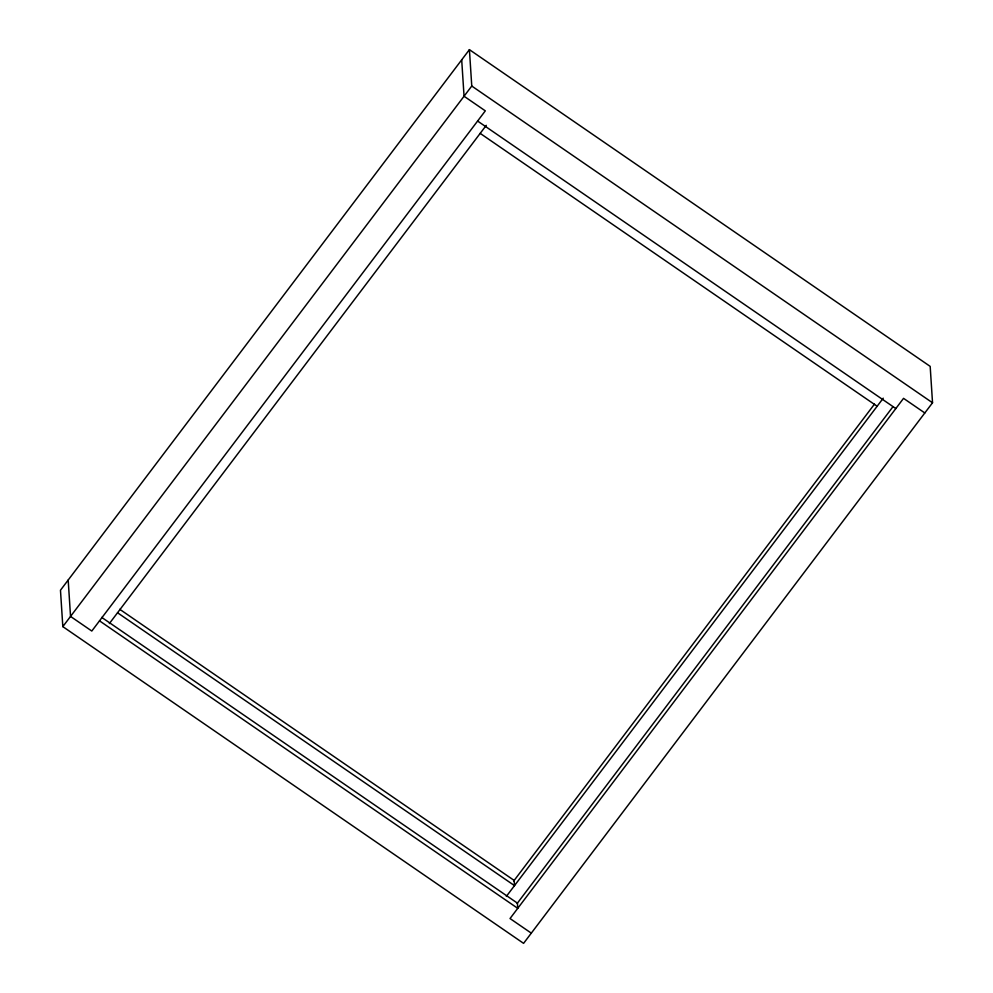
<?xml version="1.0" encoding="UTF-8"?>
<svg xmlns="http://www.w3.org/2000/svg" width="993" height="993" viewBox="0 0 993 993"><rect width="100%" height="100%" fill="white"/><g stroke="black" fill="none" stroke-linecap="round" stroke-linejoin="round"><path stroke-width="1.49" d="M469.416 49.65L60.474 590.227L62.82 626.62L523.584 943.35L932.526 402.773L930.18 366.38L469.416 49.65L471.762 86.043L62.82 626.62M109.367 623.554L486.272 125.329M513.691 881.052L874.485 404.114M506.331 896.418L883.236 398.193M517.179 903.444L892.93 406.745M471.762 86.043L932.526 402.773M924.818 412.964L903.543 398.354L510.03 918.537L531.305 933.147M477.608 121.059L895.835 408.545M480.178 133.372L877.142 406.236M119.756 609.305L514.163 880.431L514.498 885.619L117.534 612.755M101.733 617.398L517.415 903.134L517.75 908.334L99.523 620.848M461.695 59.853L464.054 96.247L485.316 110.856L91.803 631.039L70.54 616.43L68.182 580.036"/></g></svg>
